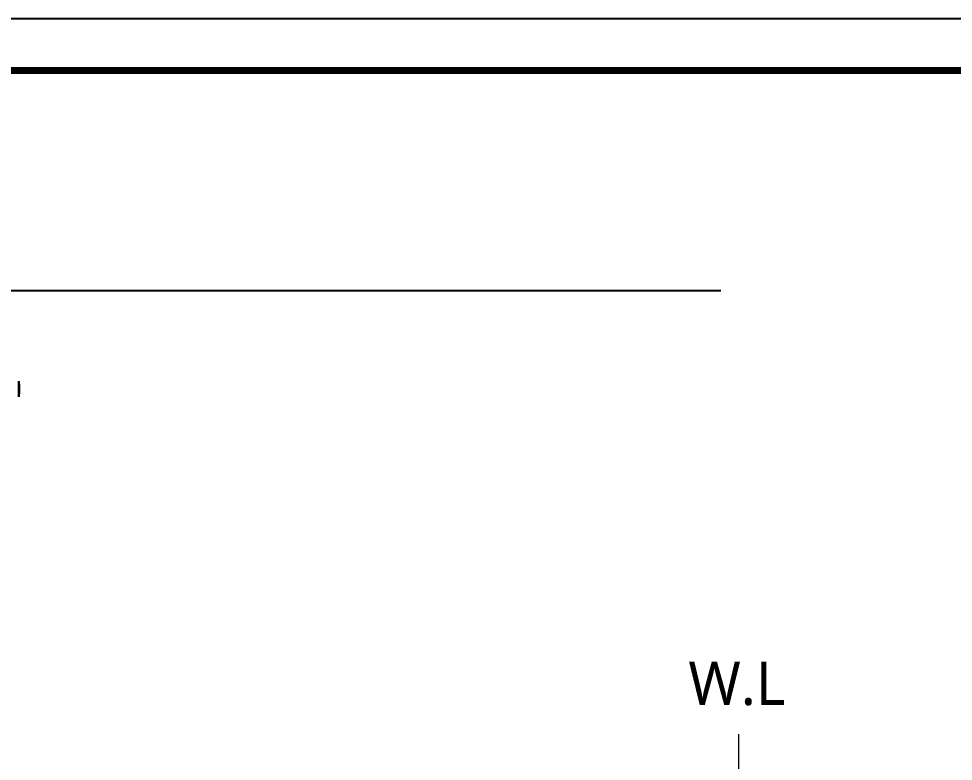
# Model space of a CAD drawing. Extents: x 0 to 3160, y 0 to 2315.
# Drawn here: x 1133 to 2106, y 1542 to 2315 of the extents above; entities that cross this region are included whole.
import ezdxf

# ---------------------------------------------------------------- set-up
doc = ezdxf.new("R2010")
doc.units = 0
doc.header["$LTSCALE"] = 10
doc.header["$MEASUREMENT"] = 0
doc.layers.get('0').update_dxf_attribs({"linetype": 'CONTINUOUS'})
doc.layers.add('치수선', color=7, linetype='CONTINUOUS', lineweight=20)
doc.styles.add('Daelim Dimension', font='')
doc.styles.get('Daelim Dimension').set_extended_font_data('NanumGothic')

msp = doc.modelspace()

# ---------------------------------------------------------------- linework, layer by layer
at = {"ltscale": 0.5}
msp.add_line((643.08, 2032.2), (1863.59, 2032.2), dxfattribs=at)
at = {"color": 7, "linetype": 'Continuous'}
msp.add_line((1132.59, 1921.55), (1132.59, 1937.85), dxfattribs=at)
at = {"color": 9, "linetype": 'Continuous'}
msp.add_line((1133.11, 1922.59), (1133.11, 1936.81), dxfattribs=at)
at = {"ltscale": 0.5}
msp.add_lwpolyline([(0, 0), (3159.52, 0), (3159.52, 2315.04), (0, 2315.04)], close=True, dxfattribs=at)
at = {"color": 5, "linetype": 'ByBlock', "lineweight": 200, "const_width": 7.28}
msp.add_lwpolyline([(50.81, 99.13), (3108.41, 99.13), (3108.41, 2261.29), (50.81, 2261.29)], close=True, dxfattribs=at)
at = {"color": 7, "linetype": 'Continuous'}
for centre, radius, start, end in [((1132.12, 1936.7), 1, 6.27928, 61.74058), ((1068.5, 1929.7), 65, 353.72071, 6.27929), ((1132.12, 1922.7), 1, 298.25942, 353.72072)]:
    msp.add_arc(centre, radius, start, end, dxfattribs=at)
at = {"layer": '치수선'}
msp.add_line((1882.2, 277.42), (1882.2, 1570.46), dxfattribs=at)

# ---------------------------------------------------------------- texts
at = {"layer": '치수선', "insert": (1930.7, 1645.91), "char_height": 45, "attachment_point": 3, "style": 'Daelim Dimension'}
msp.add_mtext_dynamic_manual_height_columns('W.L', width=17.4109, gutter_width=12.5, heights=[0], dxfattribs=at)

doc.saveas('drawing.dxf')
